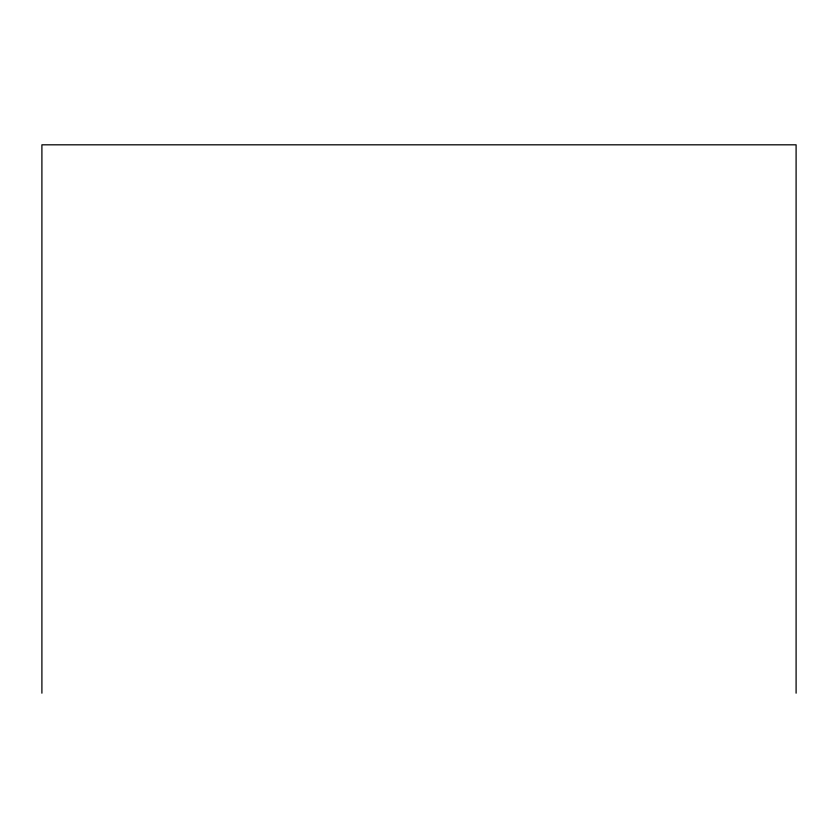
<?xml version="1.0" encoding="UTF-8"?>
<svg xmlns="http://www.w3.org/2000/svg" width="838" height="838" viewBox="0 0 838 838"><rect width="100%" height="100%" fill="white"/><g stroke="black" fill="none" stroke-linecap="round" stroke-linejoin="round"><path stroke-width="1.26" d="M796.1 693.183L796.1 144.817L41.9 144.817L41.9 693.183"/></g></svg>
